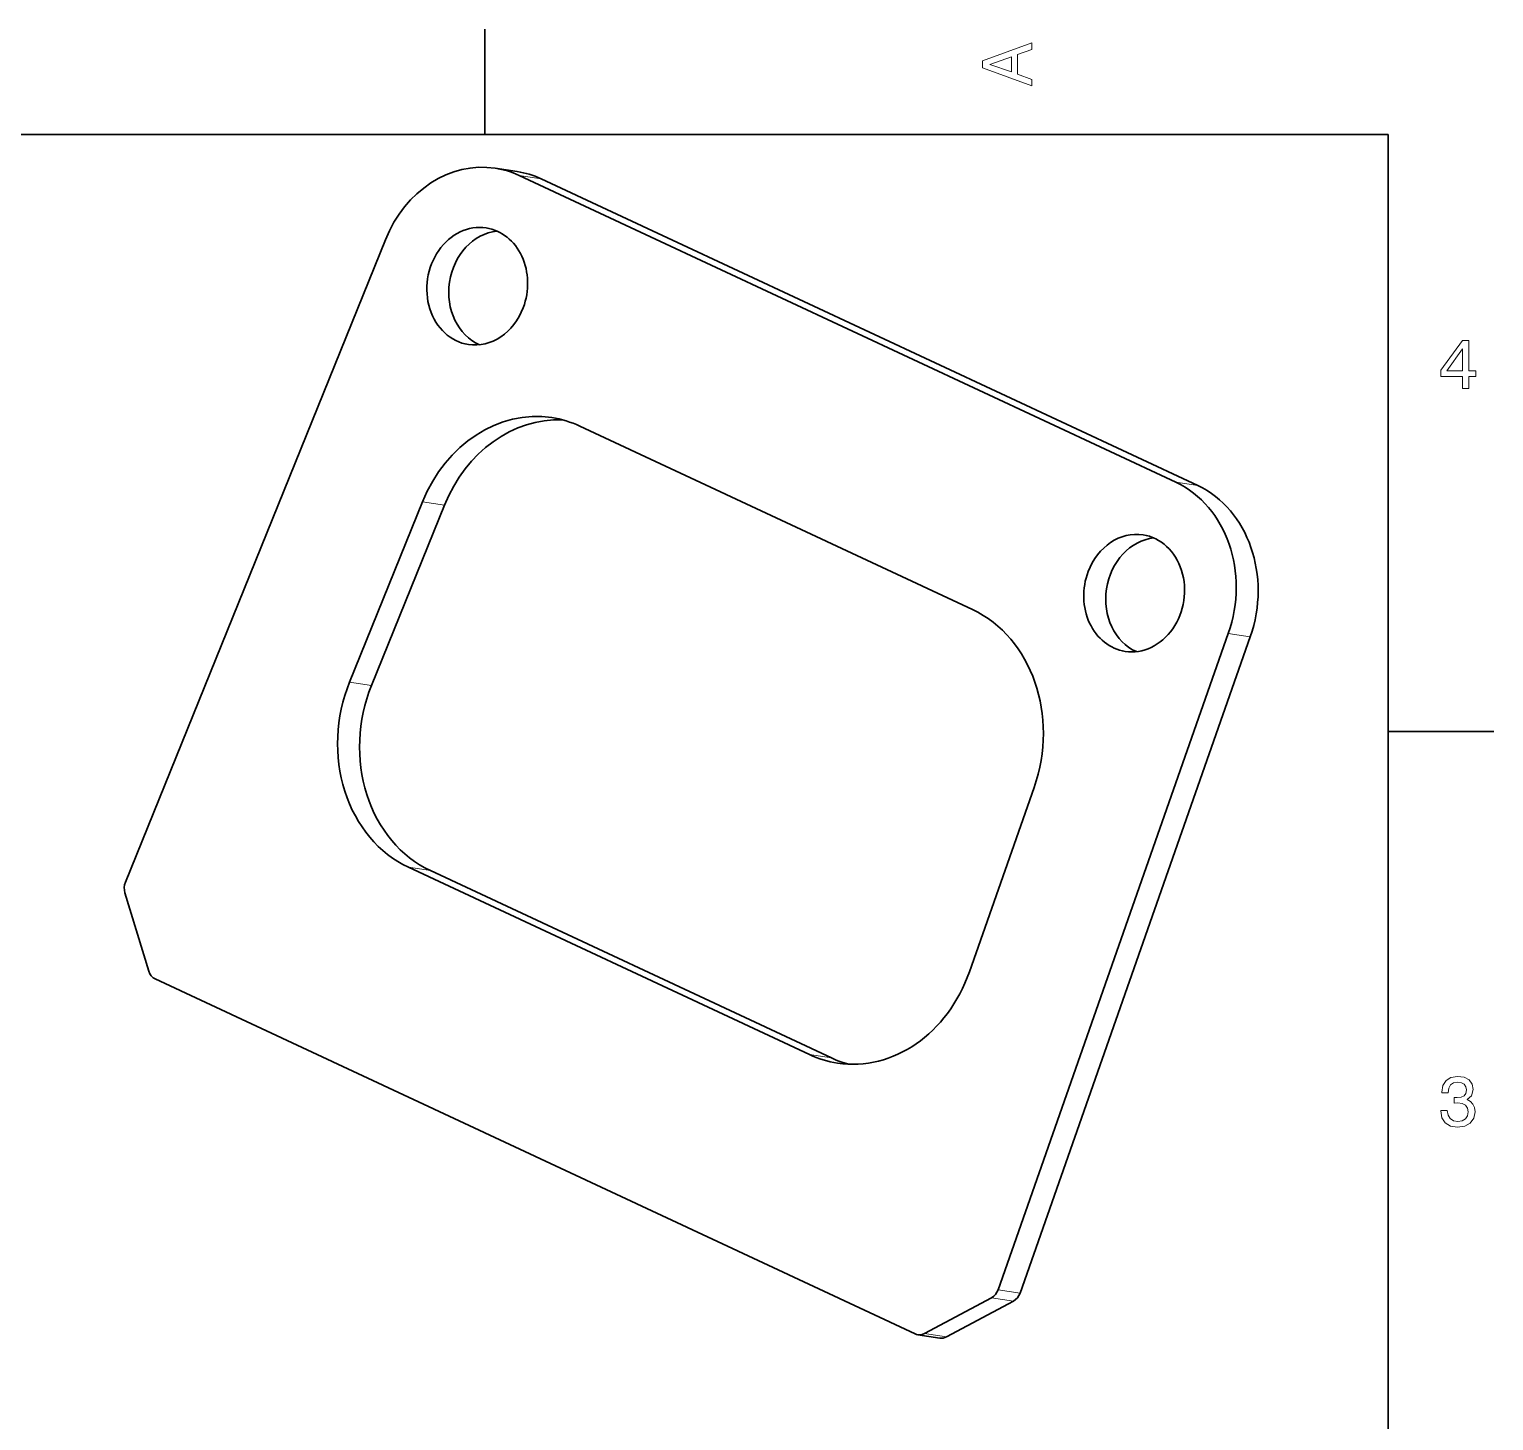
# Model space of a CAD drawing. Extents: x 0 to 297, y 0 to 210.
# Drawn here: x 190.3 to 294.5, y 108.4 to 207.5 of the extents above; entities that cross this region are included whole.
import ezdxf

# ---------------------------------------------------------------- set-up
doc = ezdxf.new("R2010")
doc.units = 0

msp = doc.modelspace()

# ---------------------------------------------------------------- linework, layer by layer
at = {"color": 7, "lineweight": 35, "ltscale": 0.1875}
for p, q in [((222.699997, 200), (222.699997, 207.5)), ((287, 157.5), (294.5, 157.5))]:
    msp.add_line(p, q, dxfattribs=at)
at = {"color": 7, "lineweight": 35}
for p, q in [((287, 200), (10, 200)), ((287, 10), (287, 200)), ((271.889282, 175.242157), (225.142929, 197.092163)), ((273.449402, 175.004883), (226.703064, 196.854904)), ((215.628342, 192.513306), (197.131836, 146.776505)), ((229.470078, 179.241409), (257.410095, 166.181793)), ((259.230774, 117.750427), (275.614594, 164.474731)), ((260.790894, 117.513161), (277.174713, 164.237457)), ((245.804565, 134.492065), (217.270844, 147.829208)), ((247.364685, 134.254807), (218.830978, 147.591934)), ((199.251343, 139.877853), (253.32196, 114.604355))]:
    msp.add_line(p, q, dxfattribs=at)
at = {"color": 7, "lineweight": 35, "ltscale": 0.039452}
for p, q in [((223.445648, 197.607758), (225.005783, 197.370483)), ((253.521667, 114.543694), (255.081802, 114.306419))]:
    msp.add_line(p, q, dxfattribs=at)
at = {"color": 7, "lineweight": 13, "ltscale": 0.039452}
for p, q in [((226.703064, 196.854904), (225.142929, 197.092163)), ((219.836578, 173.617233), (218.276443, 173.854492)), ((218.830978, 147.591934), (217.270844, 147.829208)), ((255.557144, 114.392563), (253.997009, 114.629829))]:
    msp.add_line(p, q, dxfattribs=at)
at = {"color": 7, "lineweight": 13, "ltscale": 0.039451}
for p, q in [((273.449402, 175.004883), (271.889282, 175.242157)), ((275.614594, 164.474731), (277.174713, 164.237457)), ((214.638733, 160.76442), (213.078613, 161.001678)), ((247.364685, 134.254807), (245.804565, 134.492065)), ((260.327545, 116.949455), (258.767426, 117.186722)), ((260.790894, 117.513161), (259.230774, 117.750427))]:
    msp.add_line(p, q, dxfattribs=at)
at = {"color": 7, "lineweight": 35, "ltscale": 0.346602}
for p, q in [((218.276443, 173.854492), (213.078613, 161.001678)), ((219.836578, 173.617233), (214.638733, 160.76442))]:
    msp.add_line(p, q, dxfattribs=at)
at = {"color": 7, "lineweight": 35, "ltscale": 0.347853}
msp.add_line((261.792816, 153.514221), (257.18869, 140.383911), dxfattribs=at)
at = {"color": 7, "lineweight": 35, "ltscale": 0.145866}
msp.add_line((198.795013, 140.432159), (197.094711, 146.013565), dxfattribs=at)
at = {"color": 7, "lineweight": 35, "ltscale": 0.135311}
for p, q in [((258.767426, 117.186722), (253.997009, 114.629829)), ((260.327545, 116.949455), (255.557144, 114.392563))]:
    msp.add_line(p, q, dxfattribs=at)
at = {"color": 7, "lineweight": 13}
for points in [[(261.633209, 203.466858), (261.633209, 203.930847), (260.604401, 204.298996), (260.604401, 205.695969), (261.633209, 206.064133), (261.633209, 206.538193), (258.128174, 205.257217), (258.128174, 204.742798)], [(260.17572, 204.460388), (258.632477, 205), (260.17572, 205.539627)], [(292.277374, 181.916794), (292.731262, 181.916794), (292.731262, 182.784225), (293.23056, 182.784225), (293.23056, 183.187683), (292.731262, 183.187683), (292.731262, 185.341141), (292.272339, 185.341141), (290.739197, 183.228027), (290.739197, 182.784225), (292.277374, 182.784225)], [(291.162842, 183.187683), (292.277374, 184.756134), (292.277374, 183.187683)], [(290.729126, 130.51622), (290.729126, 130.480911), (290.809814, 129.996765), (291.046844, 129.633652), (291.420044, 129.401657), (291.914276, 129.315933), (292.438782, 129.401657), (292.832153, 129.623566), (293.08429, 129.976593), (293.175079, 130.430481), (293.134735, 130.728027), (293.023773, 130.970108), (292.842224, 131.156708), (292.600159, 131.292877), (292.927948, 131.565216), (293.043945, 131.998932), (292.968292, 132.392303), (292.751434, 132.68985), (292.398407, 132.87645), (291.914276, 132.942017), (291.460388, 132.861313), (291.112396, 132.63942), (290.885468, 132.286392), (290.809814, 131.817368), (290.809814, 131.782074), (291.258636, 131.782074), (291.299011, 132.104828), (291.430115, 132.336823), (291.641937, 132.478027), (291.939484, 132.528473), (292.201721, 132.488113), (292.393372, 132.382217), (292.509369, 132.210739), (292.554749, 131.97876), (292.509369, 131.731628), (292.388336, 131.565216), (292.176514, 131.46434), (291.889069, 131.434082), (291.692383, 131.439133), (291.692383, 131.04071), (291.939484, 131.050797), (292.257202, 131.005417), (292.494232, 130.884369), (292.635468, 130.687683), (292.685883, 130.430481), (292.630402, 130.13797), (292.484161, 129.921112), (292.252167, 129.784943), (291.944519, 129.739563), (291.626801, 129.789993), (291.394806, 129.941284), (291.248566, 130.183365), (291.193085, 130.51622)]]:
    msp.add_lwpolyline(points, close=True, dxfattribs=at)
at = {"color": 7, "lineweight": 35}
for centre, major_axis, start_param, end_param in [((222.167343, 189.204437), (-1.278, -8.403374), 3.1415495397, 4.4398401409), ((222.167343, 189.204437), (-1.278, -8.403374), 2.8962526009, 3.1415495397), ((223.727463, 188.967163), (-1.278, -8.403374), 2.8962526009, 3.1415495397), ((222.167343, 189.204437), (-0.631485, -4.15226), 3.1416287694, 6.283221423), ((223.727463, 188.967163), (-0.631485, -4.15226), 3.3643666171, 6.060240612), ((222.167343, 189.204437), (-0.631485, -4.15226), 1.3254562741, 3.1416287694), ((222.167343, 189.204437), (-0.631485, -4.15226), 0.0000361158, 1.3254562741), ((225.969376, 169.961716), (-1.50354, -9.886322), 3.1415495397, 4.4398401409), ((227.52951, 169.724457), (-1.50354, -9.886322), 3.2344948161, 4.4398401409), ((225.969376, 169.961716), (-1.50354, -9.886322), 2.8962526009, 3.1415495397), ((268.913696, 167.354416), (-1.278, -8.403374), 1.352665061, 2.8962526009), ((270.473816, 167.117142), (-1.278, -8.403374), 1.352665061, 2.8962526009), ((268.913696, 167.354416), (-0.631485, -4.15226), 3.1416287694, 4.4670489277), ((270.473816, 167.117142), (-0.631485, -4.15226), 3.3643666171, 6.060240612), ((268.913696, 167.354416), (-0.631485, -4.15226), 0.0000361158, 3.1416287694), ((268.913696, 167.354416), (-0.631485, -4.15226), 4.4670489277, 6.283221423), ((253.909393, 156.9021), (-1.50354, -9.886322), 1.352665061, 2.8962526009), ((220.771545, 157.108902), (1.50354, 9.88633), 1.2982474873, 2.8962526009), ((222.33168, 156.871643), (1.50354, 9.88633), 1.2982474873, 2.8962526009), ((197.901123, 146.387238), (0.15036, 0.988632), 1.2982474873, 2.0836456507), ((199.60141, 140.805832), (0.15036, 0.988632), 2.0836456507, 2.8962526009), ((249.305267, 143.771774), (-1.50354, -9.886322), 6.2831439185, 7.6358503681), ((249.305267, 143.771774), (-1.50354, -9.886322), 6.0378452545, 6.2831439185), ((250.865387, 143.5345), (-1.50354, -9.886322), 6.0378452545, 6.190416514), ((258.442444, 118.089218), (0.15036, 0.988632), 3.7088595512, 4.4942577145), ((260.002563, 117.851944), (0.15036, 0.988632), 3.7088595512, 4.4942577145), ((253.672028, 115.532318), (0.15036, 0.988632), 2.8962526009, 3.1415892241), ((253.672028, 115.532318), (0.15036, 0.988632), 3.1415892241, 3.7088595512), ((255.232147, 115.295052), (0.15036, 0.988632), 3.1415892241, 3.7088595512)]:
    msp.add_ellipse(centre, major_axis=major_axis, ratio=0.85047, start_param=start_param, end_param=end_param, dxfattribs=at)

doc.saveas('drawing.dxf')
